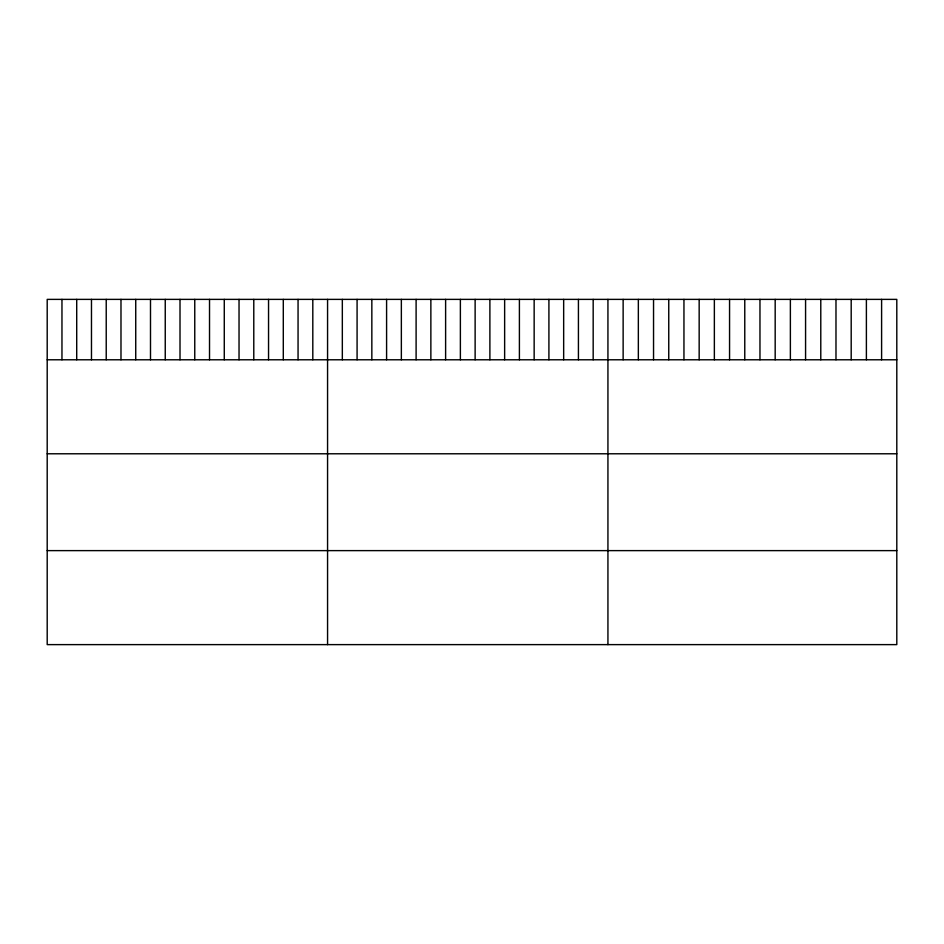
<?xml version="1.0" encoding="UTF-8"?>
<svg xmlns="http://www.w3.org/2000/svg" width="944" height="944" viewBox="0 0 944 944"><rect width="100%" height="100%" fill="white"/><g stroke="black" fill="none" stroke-linecap="round" stroke-linejoin="round"><path stroke-width="1.42" d="M896.8 359.782L896.8 644.622L47.2 644.622L47.2 299.378L896.8 299.378L896.8 359.782L47.2 359.782M47.2 453.781L896.8 453.781M47.2 550.623L896.8 550.623M881.602 299.378L881.602 359.782M866.391 299.378L866.391 359.782M851.193 299.378L851.193 359.782M835.983 299.378L835.983 359.782M820.784 299.378L820.784 359.782M805.574 299.378L805.574 359.782M790.376 299.378L790.376 359.782M775.177 299.378L775.177 359.782M759.967 299.378L759.967 359.782M744.769 299.378L744.769 359.782M729.559 299.378L729.559 359.782M714.36 299.378L714.36 359.782M699.162 299.378L699.162 359.782M683.952 299.378L683.952 359.782M668.753 299.378L668.753 359.782M653.543 299.378L653.543 359.782M638.345 299.378L638.345 359.782M623.134 299.378L623.134 359.782M607.936 299.378L607.936 644.622M593.174 299.378L593.174 359.782M578.424 299.378L578.424 359.782M563.662 299.378L563.662 359.782M548.912 299.378L548.912 359.782M534.151 299.378L534.151 359.782M519.401 299.378L519.401 359.782M504.639 299.378L504.639 359.782M489.889 299.378L489.889 359.782M475.127 299.378L475.127 359.782M460.377 299.378L460.377 359.782M445.615 299.378L445.615 359.782M430.865 299.378L430.865 359.782M416.103 299.378L416.103 359.782M401.353 299.378L401.353 359.782M386.592 299.378L386.592 359.782M371.842 299.378L371.842 359.782M357.08 299.378L357.08 359.782M342.33 299.378L342.33 359.782M327.568 299.378L327.568 644.622M312.806 299.378L312.806 359.782M298.056 299.378L298.056 359.782M283.294 299.378L283.294 359.782M268.544 299.378L268.544 359.782M253.783 299.378L253.783 359.782M239.033 299.378L239.033 359.782M224.271 299.378L224.271 359.782M209.521 299.378L209.521 359.782M194.759 299.378L194.759 359.782M180.009 299.378L180.009 359.782M165.247 299.378L165.247 359.782M150.497 299.378L150.497 359.782M135.735 299.378L135.735 359.782M120.985 299.378L120.985 359.782M106.224 299.378L106.224 359.782M91.474 299.378L91.474 359.782M76.712 299.378L76.712 359.782M61.962 299.378L61.962 359.782"/></g></svg>
